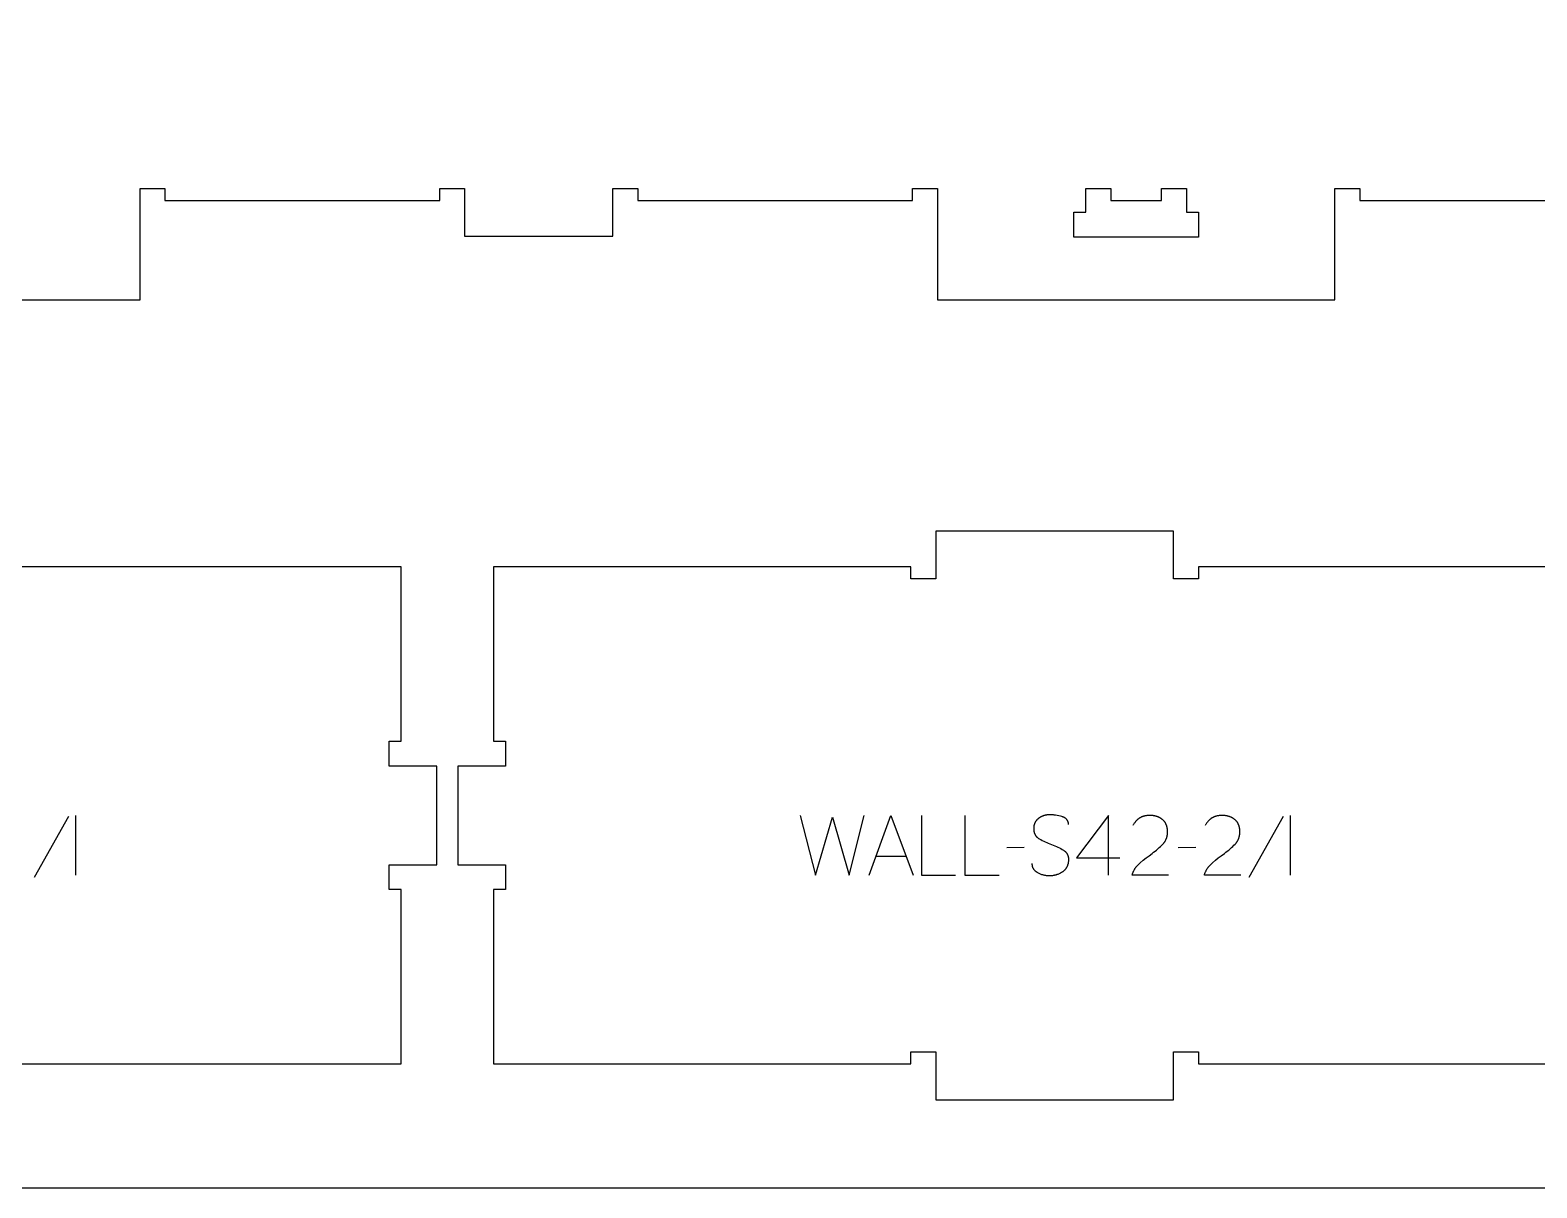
# Model space of a CAD drawing. Extents: x -17068 to -13885, y -19593 to -11999.
# Drawn here: x -16302 to -15545, y -15243 to -14662 of the extents above; entities that cross this region are included whole.
import ezdxf

# ---------------------------------------------------------------- set-up
doc = ezdxf.new("R2010")
doc.units = 0
for name, color, linetype in [('0_SHEET_SPRUCEPLY_2440X122', 1, 'CONTINUOUS'), ('1_ANYTOOL_1MMDEEP_LABELS_S', 2, 'CONTINUOUS'), ('3_ANYTOOL_CUTTHROUGH_INSID', 4, 'CONTINUOUS'), ('4_ANYTOOL_CUTTHROUGH_OUTSI', 5, 'CONTINUOUS')]:
    doc.layers.add(name, color=color, linetype=linetype)

msp = doc.modelspace()

# ---------------------------------------------------------------- linework, layer by layer
at = {"layer": '0_SHEET_SPRUCEPLY_2440X122'}
msp.add_lwpolyline([(-16696.52, -14023.28), (-16696.52, -15243.28), (-14256.52, -15243.28), (-14256.52, -14023.28)], close=True, dxfattribs=at)
at = {"layer": '1_ANYTOOL_1MMDEEP_LABELS_S'}
for points in [[(-16282.72, -15056.78), (-16299.91, -15087.55)], [(-16279.21, -15056.31), (-16279.21, -15086.31)], [(-15915.21, -15056.31), (-15907.49, -15086.31), (-15899.05, -15057.21), (-15890.56, -15086.31), (-15883.06, -15056.31)], [(-15880.49, -15086.31), (-15869.61, -15056.31), (-15858.55, -15086.31)], [(-15854.26, -15056.31), (-15854.26, -15086.31), (-15837.16, -15086.31)], [(-15832.45, -15056.31), (-15832.45, -15086.31), (-15815.35, -15086.31)], [(-15780.46, -15060.89), (-15780.47, -15060.7), (-15780.47, -15060.61), (-15780.48, -15060.52), (-15780.48, -15060.43), (-15780.49, -15060.34), (-15780.5, -15060.25), (-15780.51, -15060.16), (-15780.53, -15060.08), (-15780.54, -15059.99), (-15780.56, -15059.91), (-15780.58, -15059.82), (-15780.6, -15059.74), (-15780.62, -15059.66), (-15780.64, -15059.58), (-15780.67, -15059.5), (-15780.69, -15059.42), (-15780.72, -15059.35), (-15780.75, -15059.27), (-15780.78, -15059.2), (-15780.82, -15059.12), (-15780.85, -15059.05), (-15780.89, -15058.98), (-15780.92, -15058.9), (-15780.96, -15058.83), (-15781, -15058.77), (-15781.05, -15058.7), (-15781.09, -15058.63), (-15781.14, -15058.57), (-15781.18, -15058.5), (-15781.23, -15058.44), (-15781.28, -15058.37), (-15781.33, -15058.31), (-15781.39, -15058.25), (-15781.44, -15058.19), (-15781.5, -15058.13), (-15781.56, -15058.08), (-15781.62, -15058.02), (-15781.68, -15057.96), (-15781.74, -15057.91), (-15781.81, -15057.85), (-15781.87, -15057.8), (-15781.94, -15057.75), (-15782.01, -15057.7), (-15782.08, -15057.65), (-15782.16, -15057.6), (-15782.23, -15057.56), (-15782.31, -15057.51), (-15782.38, -15057.46), (-15782.46, -15057.42), (-15782.54, -15057.38), (-15782.63, -15057.33), (-15782.8, -15057.25), (-15782.97, -15057.17), (-15783.16, -15057.1), (-15783.34, -15057.03), (-15783.54, -15056.97), (-15783.74, -15056.91), (-15784.55, -15056.69), (-15785.35, -15056.49), (-15786.14, -15056.33), (-15786.91, -15056.2), (-15787.29, -15056.14), (-15787.66, -15056.1), (-15788.04, -15056.06), (-15788.41, -15056.02), (-15788.77, -15056), (-15789.13, -15055.98), (-15789.49, -15055.97), (-15789.85, -15055.96), (-15790.04, -15055.96), (-15790.24, -15055.97), (-15790.43, -15055.98), (-15790.62, -15055.99), (-15790.81, -15056.01), (-15791, -15056.03), (-15791.19, -15056.05), (-15791.37, -15056.08), (-15791.56, -15056.11), (-15791.74, -15056.14), (-15791.92, -15056.18), (-15792.1, -15056.22), (-15792.28, -15056.26), (-15792.46, -15056.31), (-15792.64, -15056.36), (-15792.82, -15056.42), (-15792.99, -15056.48), (-15793.16, -15056.54), (-15793.34, -15056.61), (-15793.51, -15056.67), (-15793.68, -15056.75), (-15793.85, -15056.82), (-15794.01, -15056.9), (-15794.18, -15056.99), (-15794.34, -15057.07), (-15794.51, -15057.17), (-15794.67, -15057.26), (-15794.83, -15057.36), (-15794.99, -15057.46), (-15795.15, -15057.56), (-15795.31, -15057.67), (-15795.46, -15057.78), (-15795.62, -15057.9), (-15795.76, -15058.02), (-15795.91, -15058.14), (-15796.05, -15058.26), (-15796.18, -15058.39), (-15796.31, -15058.52), (-15796.43, -15058.66), (-15796.55, -15058.79), (-15796.66, -15058.93), (-15796.77, -15059.08), (-15796.88, -15059.22), (-15796.98, -15059.37), (-15797.07, -15059.52), (-15797.16, -15059.68), (-15797.25, -15059.84), (-15797.33, -15060), (-15797.4, -15060.16), (-15797.47, -15060.33), (-15797.54, -15060.5), (-15797.6, -15060.67), (-15797.65, -15060.85), (-15797.71, -15061.03), (-15797.75, -15061.21), (-15797.79, -15061.4), (-15797.83, -15061.59), (-15797.86, -15061.78), (-15797.89, -15061.97), (-15797.91, -15062.17), (-15797.93, -15062.37), (-15797.94, -15062.57), (-15797.95, -15062.78), (-15797.95, -15062.99), (-15797.95, -15063.21), (-15797.94, -15063.42), (-15797.92, -15063.63), (-15797.9, -15063.83), (-15797.88, -15064.03), (-15797.85, -15064.23), (-15797.81, -15064.42), (-15797.77, -15064.61), (-15797.72, -15064.8), (-15797.67, -15064.98), (-15797.61, -15065.16), (-15797.55, -15065.33), (-15797.52, -15065.42), (-15797.48, -15065.5), (-15797.44, -15065.59), (-15797.41, -15065.67), (-15797.37, -15065.75), (-15797.33, -15065.83), (-15797.28, -15065.91), (-15797.24, -15065.99), (-15797.2, -15066.07), (-15797.15, -15066.15), (-15797.1, -15066.22), (-15797.05, -15066.3), (-15797, -15066.38), (-15796.95, -15066.45), (-15796.9, -15066.52), (-15796.84, -15066.59), (-15796.79, -15066.67), (-15796.73, -15066.74), (-15796.67, -15066.81), (-15796.61, -15066.87), (-15796.55, -15066.94), (-15796.49, -15067.01), (-15796.42, -15067.07), (-15796.36, -15067.14), (-15796.22, -15067.26), (-15796.08, -15067.39), (-15795.93, -15067.51), (-15795.78, -15067.62), (-15795.63, -15067.73), (-15795.46, -15067.84), (-15795.29, -15067.95), (-15795.12, -15068.05), (-15794.4, -15068.44), (-15793.67, -15068.82), (-15792.93, -15069.19), (-15792.16, -15069.54), (-15791.38, -15069.89), (-15790.59, -15070.22), (-15789.78, -15070.54), (-15788.95, -15070.86), (-15788.12, -15071.17), (-15787.32, -15071.5), (-15786.53, -15071.84), (-15785.77, -15072.2), (-15785.02, -15072.58), (-15784.3, -15072.97), (-15783.59, -15073.37), (-15782.91, -15073.79), (-15782.74, -15073.9), (-15782.58, -15074.01), (-15782.43, -15074.13), (-15782.35, -15074.19), (-15782.28, -15074.25), (-15782.21, -15074.31), (-15782.13, -15074.38), (-15782.07, -15074.44), (-15782, -15074.51), (-15781.93, -15074.57), (-15781.87, -15074.64), (-15781.8, -15074.71), (-15781.74, -15074.77), (-15781.68, -15074.84), (-15781.62, -15074.92), (-15781.57, -15074.99), (-15781.51, -15075.06), (-15781.46, -15075.13), (-15781.4, -15075.21), (-15781.35, -15075.28), (-15781.3, -15075.36), (-15781.25, -15075.44), (-15781.21, -15075.52), (-15781.16, -15075.6), (-15781.12, -15075.68), (-15781.07, -15075.76), (-15781.03, -15075.84), (-15780.99, -15075.93), (-15780.96, -15076.01), (-15780.92, -15076.1), (-15780.88, -15076.18), (-15780.85, -15076.27), (-15780.82, -15076.36), (-15780.79, -15076.45), (-15780.76, -15076.54), (-15780.73, -15076.63), (-15780.7, -15076.72), (-15780.65, -15076.91), (-15780.61, -15077.1), (-15780.57, -15077.3), (-15780.54, -15077.5), (-15780.52, -15077.7), (-15780.5, -15077.91), (-15780.48, -15078.12), (-15780.48, -15078.33), (-15780.48, -15078.55), (-15780.48, -15078.78), (-15780.49, -15079), (-15780.51, -15079.23), (-15780.53, -15079.47), (-15780.55, -15079.69), (-15780.58, -15079.92), (-15780.62, -15080.14), (-15780.66, -15080.35), (-15780.71, -15080.57), (-15780.76, -15080.77), (-15780.82, -15080.98), (-15780.88, -15081.18), (-15780.94, -15081.38), (-15781.02, -15081.57), (-15781.09, -15081.76), (-15781.17, -15081.95), (-15781.26, -15082.13), (-15781.35, -15082.31), (-15781.45, -15082.49), (-15781.55, -15082.66), (-15781.66, -15082.83), (-15781.77, -15082.99), (-15781.88, -15083.15), (-15782.01, -15083.31), (-15782.13, -15083.46), (-15782.27, -15083.61), (-15782.4, -15083.75), (-15782.54, -15083.9), (-15782.69, -15084.03), (-15782.84, -15084.17), (-15783, -15084.3), (-15783.16, -15084.43), (-15783.33, -15084.55), (-15783.5, -15084.67), (-15783.68, -15084.78), (-15784.04, -15085.01), (-15784.4, -15085.21), (-15784.77, -15085.41), (-15785.14, -15085.58), (-15785.52, -15085.75), (-15785.89, -15085.9), (-15786.08, -15085.97), (-15786.28, -15086.04), (-15786.47, -15086.1), (-15786.66, -15086.16), (-15786.85, -15086.22), (-15787.05, -15086.27), (-15787.25, -15086.32), (-15787.44, -15086.37), (-15787.64, -15086.41), (-15787.84, -15086.45), (-15788.04, -15086.48), (-15788.24, -15086.52), (-15788.44, -15086.55), (-15788.64, -15086.57), (-15789.05, -15086.61), (-15789.46, -15086.64), (-15789.87, -15086.65), (-15790.28, -15086.65), (-15790.69, -15086.63), (-15791.09, -15086.61), (-15791.49, -15086.57), (-15791.89, -15086.52), (-15792.28, -15086.45), (-15792.67, -15086.37), (-15793.05, -15086.28), (-15793.42, -15086.18), (-15793.8, -15086.07), (-15794.16, -15085.94), (-15794.53, -15085.8), (-15794.89, -15085.64), (-15795.24, -15085.48), (-15795.59, -15085.3), (-15795.93, -15085.11), (-15796.1, -15085.01), (-15796.27, -15084.9), (-15796.42, -15084.8), (-15796.58, -15084.69), (-15796.72, -15084.57), (-15796.87, -15084.46), (-15797, -15084.34), (-15797.13, -15084.22), (-15797.26, -15084.1), (-15797.38, -15083.97), (-15797.5, -15083.84), (-15797.61, -15083.71), (-15797.66, -15083.64), (-15797.71, -15083.57), (-15797.76, -15083.5), (-15797.81, -15083.43), (-15797.86, -15083.36), (-15797.9, -15083.29), (-15797.95, -15083.22), (-15797.99, -15083.15), (-15798.03, -15083.07), (-15798.07, -15083), (-15798.11, -15082.92), (-15798.15, -15082.85), (-15798.19, -15082.77), (-15798.22, -15082.69), (-15798.26, -15082.62), (-15798.29, -15082.54), (-15798.32, -15082.46), (-15798.35, -15082.38), (-15798.38, -15082.3), (-15798.41, -15082.22), (-15798.46, -15082.05), (-15798.51, -15081.88), (-15798.55, -15081.71), (-15798.58, -15081.54), (-15798.61, -15081.36), (-15798.63, -15081.18), (-15798.65, -15081), (-15798.67, -15080.81), (-15798.67, -15080.63), (-15798.68, -15080.43)], [(-15760.45, -15086.31), (-15760.41, -15056.26), (-15776.43, -15077.65)], [(-15730.23, -15086.26), (-15748.53, -15086.22), (-15748.39, -15085.76), (-15748.31, -15085.54), (-15748.23, -15085.32), (-15748.14, -15085.1), (-15748.05, -15084.88), (-15747.96, -15084.67), (-15747.86, -15084.45), (-15747.76, -15084.24), (-15747.66, -15084.04), (-15747.55, -15083.83), (-15747.44, -15083.63), (-15747.33, -15083.43), (-15747.21, -15083.23), (-15747.09, -15083.03), (-15746.96, -15082.84), (-15746.84, -15082.65), (-15746.7, -15082.46), (-15746.57, -15082.27), (-15746.43, -15082.09), (-15746.29, -15081.91), (-15746.14, -15081.73), (-15745.99, -15081.55), (-15745.84, -15081.38), (-15745.68, -15081.21), (-15745.52, -15081.04), (-15745.36, -15080.87), (-15745.19, -15080.71), (-15745.02, -15080.54), (-15744.84, -15080.38), (-15744.48, -15080.07), (-15743.01, -15078.85), (-15741.52, -15077.66), (-15740.01, -15076.51), (-15738.48, -15075.38), (-15737.73, -15074.82), (-15737, -15074.25), (-15736.29, -15073.67), (-15735.6, -15073.08), (-15734.93, -15072.49), (-15734.29, -15071.89), (-15733.66, -15071.28), (-15733.06, -15070.66), (-15732.92, -15070.51), (-15732.78, -15070.35), (-15732.64, -15070.19), (-15732.51, -15070.02), (-15732.38, -15069.86), (-15732.26, -15069.69), (-15732.14, -15069.52), (-15732.03, -15069.35), (-15731.92, -15069.17), (-15731.82, -15069), (-15731.72, -15068.82), (-15731.63, -15068.64), (-15731.54, -15068.45), (-15731.45, -15068.27), (-15731.37, -15068.08), (-15731.29, -15067.89), (-15731.22, -15067.7), (-15731.16, -15067.5), (-15731.09, -15067.3), (-15731.04, -15067.1), (-15730.98, -15066.9), (-15730.94, -15066.7), (-15730.89, -15066.49), (-15730.85, -15066.28), (-15730.82, -15066.07), (-15730.79, -15065.86), (-15730.76, -15065.64), (-15730.74, -15065.43), (-15730.73, -15065.21), (-15730.71, -15064.99), (-15730.71, -15064.76), (-15730.71, -15064.53), (-15730.71, -15064.28), (-15730.72, -15064.04), (-15730.73, -15063.8), (-15730.74, -15063.56), (-15730.77, -15063.32), (-15730.79, -15063.09), (-15730.83, -15062.86), (-15730.86, -15062.64), (-15730.91, -15062.42), (-15730.95, -15062.21), (-15731, -15061.99), (-15731.06, -15061.78), (-15731.12, -15061.58), (-15731.19, -15061.38), (-15731.26, -15061.18), (-15731.34, -15060.99), (-15731.42, -15060.8), (-15731.51, -15060.61), (-15731.6, -15060.43), (-15731.69, -15060.25), (-15731.79, -15060.08), (-15731.9, -15059.91), (-15732.01, -15059.74), (-15732.13, -15059.58), (-15732.25, -15059.42), (-15732.37, -15059.26), (-15732.51, -15059.11), (-15732.64, -15058.96), (-15732.78, -15058.82), (-15732.93, -15058.68), (-15733.08, -15058.54), (-15733.23, -15058.41), (-15733.39, -15058.28), (-15733.56, -15058.15), (-15733.72, -15058.03), (-15733.89, -15057.91), (-15734.06, -15057.8), (-15734.23, -15057.69), (-15734.4, -15057.59), (-15734.58, -15057.49), (-15734.76, -15057.39), (-15734.94, -15057.3), (-15735.13, -15057.21), (-15735.32, -15057.13), (-15735.51, -15057.05), (-15735.7, -15056.97), (-15735.9, -15056.9), (-15736.09, -15056.83), (-15736.3, -15056.77), (-15736.5, -15056.71), (-15736.71, -15056.65), (-15736.91, -15056.6), (-15737.12, -15056.55), (-15737.34, -15056.51), (-15737.56, -15056.47), (-15737.77, -15056.44), (-15738, -15056.41), (-15738.22, -15056.38), (-15738.45, -15056.36), (-15738.68, -15056.34), (-15738.91, -15056.32), (-15739.14, -15056.31), (-15739.62, -15056.31), (-15739.99, -15056.31), (-15740.35, -15056.33), (-15740.7, -15056.35), (-15741.05, -15056.39), (-15741.39, -15056.43), (-15741.72, -15056.49), (-15742.05, -15056.55), (-15742.37, -15056.62), (-15742.68, -15056.71), (-15742.84, -15056.76), (-15742.99, -15056.8), (-15743.14, -15056.86), (-15743.29, -15056.91), (-15743.44, -15056.96), (-15743.59, -15057.02), (-15743.73, -15057.08), (-15743.87, -15057.15), (-15744.01, -15057.21), (-15744.15, -15057.28), (-15744.29, -15057.35), (-15744.43, -15057.43), (-15744.56, -15057.5), (-15744.7, -15057.58), (-15744.83, -15057.66), (-15744.96, -15057.75), (-15745.09, -15057.83), (-15745.22, -15057.92), (-15745.34, -15058.01), (-15745.46, -15058.1), (-15745.59, -15058.2), (-15745.71, -15058.3), (-15745.83, -15058.4), (-15745.94, -15058.5), (-15746.06, -15058.61), (-15746.17, -15058.72), (-15746.28, -15058.83), (-15746.39, -15058.94), (-15746.5, -15059.06), (-15746.61, -15059.17), (-15746.72, -15059.3), (-15746.82, -15059.42), (-15747.02, -15059.67), (-15747.22, -15059.94), (-15747.41, -15060.21), (-15747.59, -15060.49), (-15747.77, -15060.79), (-15747.94, -15061.09), (-15748.11, -15061.41)], [(-15693.93, -15086.26), (-15712.23, -15086.22), (-15712.09, -15085.76), (-15712.01, -15085.54), (-15711.93, -15085.32), (-15711.84, -15085.1), (-15711.75, -15084.88), (-15711.66, -15084.67), (-15711.56, -15084.45), (-15711.46, -15084.24), (-15711.36, -15084.04), (-15711.25, -15083.83), (-15711.14, -15083.63), (-15711.03, -15083.43), (-15710.91, -15083.23), (-15710.79, -15083.03), (-15710.66, -15082.84), (-15710.54, -15082.65), (-15710.4, -15082.46), (-15710.27, -15082.27), (-15710.13, -15082.09), (-15709.99, -15081.91), (-15709.84, -15081.73), (-15709.69, -15081.55), (-15709.54, -15081.38), (-15709.38, -15081.21), (-15709.22, -15081.04), (-15709.06, -15080.87), (-15708.89, -15080.71), (-15708.72, -15080.54), (-15708.54, -15080.38), (-15708.18, -15080.07), (-15706.71, -15078.85), (-15705.22, -15077.66), (-15703.71, -15076.51), (-15702.18, -15075.38), (-15701.43, -15074.82), (-15700.7, -15074.25), (-15699.99, -15073.67), (-15699.3, -15073.08), (-15698.63, -15072.49), (-15697.99, -15071.89), (-15697.36, -15071.28), (-15696.76, -15070.66), (-15696.62, -15070.51), (-15696.48, -15070.35), (-15696.34, -15070.19), (-15696.21, -15070.02), (-15696.08, -15069.86), (-15695.96, -15069.69), (-15695.84, -15069.52), (-15695.73, -15069.35), (-15695.62, -15069.17), (-15695.52, -15069), (-15695.42, -15068.82), (-15695.33, -15068.64), (-15695.24, -15068.45), (-15695.15, -15068.27), (-15695.07, -15068.08), (-15694.99, -15067.89), (-15694.92, -15067.7), (-15694.86, -15067.5), (-15694.79, -15067.3), (-15694.74, -15067.1), (-15694.68, -15066.9), (-15694.64, -15066.7), (-15694.59, -15066.49), (-15694.55, -15066.28), (-15694.52, -15066.07), (-15694.49, -15065.86), (-15694.46, -15065.64), (-15694.44, -15065.43), (-15694.43, -15065.21), (-15694.41, -15064.99), (-15694.41, -15064.76), (-15694.41, -15064.53), (-15694.41, -15064.28), (-15694.42, -15064.04), (-15694.43, -15063.8), (-15694.44, -15063.56), (-15694.47, -15063.32), (-15694.49, -15063.09), (-15694.53, -15062.86), (-15694.56, -15062.64), (-15694.61, -15062.42), (-15694.65, -15062.21), (-15694.7, -15061.99), (-15694.76, -15061.78), (-15694.82, -15061.58), (-15694.89, -15061.38), (-15694.96, -15061.18), (-15695.04, -15060.99), (-15695.12, -15060.8), (-15695.21, -15060.61), (-15695.3, -15060.43), (-15695.39, -15060.25), (-15695.49, -15060.08), (-15695.6, -15059.91), (-15695.71, -15059.74), (-15695.83, -15059.58), (-15695.95, -15059.42), (-15696.07, -15059.26), (-15696.21, -15059.11), (-15696.34, -15058.96), (-15696.48, -15058.82), (-15696.63, -15058.68), (-15696.78, -15058.54), (-15696.93, -15058.41), (-15697.09, -15058.28), (-15697.26, -15058.15), (-15697.42, -15058.03), (-15697.59, -15057.91), (-15697.76, -15057.8), (-15697.93, -15057.69), (-15698.1, -15057.59), (-15698.28, -15057.49), (-15698.46, -15057.39), (-15698.64, -15057.3), (-15698.83, -15057.21), (-15699.02, -15057.13), (-15699.21, -15057.05), (-15699.4, -15056.97), (-15699.6, -15056.9), (-15699.79, -15056.83), (-15700, -15056.77), (-15700.2, -15056.71), (-15700.41, -15056.65), (-15700.61, -15056.6), (-15700.82, -15056.55), (-15701.04, -15056.51), (-15701.26, -15056.47), (-15701.47, -15056.44), (-15701.7, -15056.41), (-15701.92, -15056.38), (-15702.15, -15056.36), (-15702.38, -15056.34), (-15702.61, -15056.32), (-15702.84, -15056.31), (-15703.32, -15056.31), (-15703.69, -15056.31), (-15704.05, -15056.33), (-15704.4, -15056.35), (-15704.75, -15056.39), (-15705.09, -15056.43), (-15705.42, -15056.49), (-15705.75, -15056.55), (-15706.07, -15056.62), (-15706.38, -15056.71), (-15706.54, -15056.76), (-15706.69, -15056.8), (-15706.84, -15056.86), (-15706.99, -15056.91), (-15707.14, -15056.96), (-15707.29, -15057.02), (-15707.43, -15057.08), (-15707.57, -15057.15), (-15707.71, -15057.21), (-15707.85, -15057.28), (-15707.99, -15057.35), (-15708.13, -15057.43), (-15708.26, -15057.5), (-15708.4, -15057.58), (-15708.53, -15057.66), (-15708.66, -15057.75), (-15708.79, -15057.83), (-15708.92, -15057.92), (-15709.04, -15058.01), (-15709.16, -15058.1), (-15709.29, -15058.2), (-15709.41, -15058.3), (-15709.53, -15058.4), (-15709.64, -15058.5), (-15709.76, -15058.61), (-15709.87, -15058.72), (-15709.98, -15058.83), (-15710.09, -15058.94), (-15710.2, -15059.06), (-15710.31, -15059.17), (-15710.42, -15059.3), (-15710.52, -15059.42), (-15710.72, -15059.67), (-15710.92, -15059.94), (-15711.11, -15060.21), (-15711.29, -15060.49), (-15711.47, -15060.79), (-15711.64, -15061.09), (-15711.81, -15061.41)], [(-15672.72, -15056.78), (-15689.91, -15087.55)], [(-15669.21, -15056.31), (-15669.21, -15086.31)], [(-15802.71, -15072.42), (-15811.49, -15072.51)], [(-15716.52, -15072.42), (-15725.31, -15072.51)], [(-15877.02, -15076.75), (-15862.11, -15076.75)], [(-15776.43, -15077.65), (-15754.66, -15077.65)]]:
    msp.add_lwpolyline(points, dxfattribs=at)
at = {"layer": '3_ANYTOOL_CUTTHROUGH_INSID', "color": 4}
msp.add_lwpolyline([(-15733.72, -14747.5), (-15733.72, -14741.5), (-15721.22, -14741.5), (-15721.22, -14753.5), (-15715.22, -14753.5), (-15715.22, -14766), (-15777.72, -14766), (-15777.72, -14753.5), (-15771.72, -14753.5), (-15771.72, -14741.5), (-15759.22, -14741.5), (-15759.22, -14747.5)], close=True, dxfattribs=at)
at = {"layer": '4_ANYTOOL_CUTTHROUGH_OUTSI', "color": 5}
for points in [[(-16446.22, -14797.5), (-16246.72, -14797.5), (-16246.72, -14741.5), (-16234.22, -14741.5), (-16234.22, -14747.5), (-16096.22, -14747.5), (-16096.22, -14741.5), (-16083.72, -14741.5), (-16083.72, -14765.5), (-16009.22, -14765.5), (-16009.22, -14741.5), (-15996.72, -14741.5), (-15996.72, -14747.5), (-15858.72, -14747.5), (-15858.72, -14741.5), (-15846.22, -14741.5), (-15846.22, -14797.5), (-15646.72, -14797.5), (-15646.72, -14741.5), (-15634.22, -14741.5), (-15634.22, -14747.5), (-15596.47, -14747.5), (-15496.22, -14747.5)], [(-15505.66, -14931.56), (-15715.16, -14931.56), (-15715.16, -14937.56), (-15727.66, -14937.56), (-15727.66, -14913.56), (-15847.16, -14913.56), (-15847.16, -14937.56), (-15859.66, -14937.56), (-15859.66, -14931.56), (-16069.16, -14931.56), (-16069.16, -15019.06), (-16063.16, -15019.06), (-16063.16, -15031.56), (-16087.16, -15031.56), (-16087.16, -15081.06), (-16063.16, -15081.06), (-16063.16, -15093.56), (-16069.16, -15093.56), (-16069.16, -15181.06), (-15859.66, -15181.06), (-15859.66, -15175.06), (-15847.16, -15175.06), (-15847.16, -15199.06), (-15727.66, -15199.06), (-15727.66, -15175.06), (-15715.16, -15175.06), (-15715.16, -15181.06), (-15505.66, -15181.06)], [(-16325.16, -15181.06), (-16115.66, -15181.06), (-16115.66, -15093.56), (-16121.66, -15093.56), (-16121.66, -15081.06), (-16097.66, -15081.06), (-16097.66, -15031.56), (-16121.66, -15031.56), (-16121.66, -15019.06), (-16115.66, -15019.06), (-16115.66, -14931.56), (-16325.16, -14931.56)]]:
    msp.add_lwpolyline(points, dxfattribs=at)

doc.saveas('drawing.dxf')
